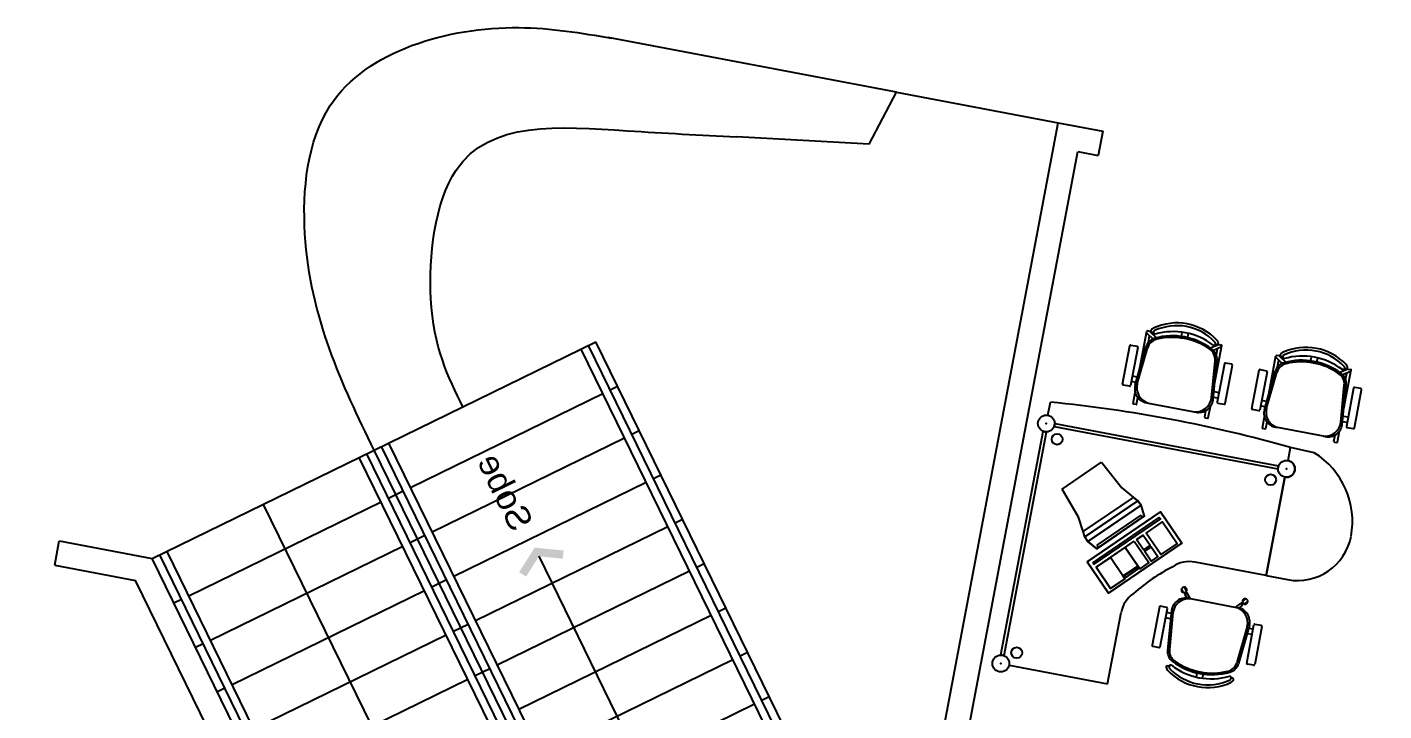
# Model space of a CAD drawing. Header units: inches. Extents: x -18604 to 2753, y -9056 to 3482.
# Drawn here: x -12925 to -12101, y -2741 to -2325 of the extents above; entities that cross this region are included whole.
import ezdxf

# ---------------------------------------------------------------- set-up
doc = ezdxf.new("R2010")
doc.units = ezdxf.units.IN
for name, color, linetype in [('FORÇA 1', 86, 'Continuous'), ('MOVEIS', 2, 'Continuous'), ('Parede', 6, 'Continuous'), ('TEXTO_AREAS', 146, 'Continuous')]:
    doc.layers.add(name, color=color, linetype=linetype)
doc.styles.add('style5', font='arial.ttf')

msp = doc.modelspace()

# ---------------------------------------------------------------- linework, layer by layer
at = {"layer": 'FORÇA 1'}
for p, q in [((-12714.59, -2582.33, 63.44), (-12579.82, -2516.48, 63.44)), ((-12405.89, -2895.26, 63.44), (-12588.8, -2520.87, 63.44)), ((-12400.67, -2894.55, 63.44), (-12584.31, -2518.68, 63.44)), ((-12395.45, -2893.85, 63.44), (-12579.82, -2516.48, 63.44)), ((-12571.14, -2545.63, 63.44), (-12566.65, -2543.44, 63.44)), ((-12692.44, -2604.9, 63.44), (-12575.64, -2547.83, 63.44)), ((-12557.97, -2572.59, 63.44), (-12553.48, -2570.39, 63.44)), ((-12589.38, -2827.22, 63.44), (-12710.1, -2580.14, 63.44)), ((-12582.69, -2829.52, 63.44), (-12705.61, -2577.94, 63.44)), ((-12679.27, -2631.85, 63.44), (-12562.47, -2574.78, 63.44)), ((-12849.37, -2648.18, 63.44), (-12714.59, -2582.33, 63.44)), ((-12600.66, -2838.3, 63.44), (-12723.58, -2586.72, 63.44)), ((-12598.37, -2831.61, 63.44), (-12719.09, -2584.53, 63.44)), ((-12596.07, -2824.92, 63.44), (-12714.59, -2582.33, 63.44)), ((-12666.1, -2658.81, 63.44), (-12549.3, -2601.74, 63.44)), ((-12544.8, -2599.54, 63.44), (-12540.31, -2597.35, 63.44)), ((-12705.92, -2611.48, 63.44), (-12696.93, -2607.09, 63.44)), ((-12827.21, -2670.74, 63.44), (-12710.41, -2613.68, 63.44)), ((-12652.93, -2685.76, 63.44), (-12536.13, -2628.69, 63.44)), ((-12531.63, -2626.5, 63.44), (-12527.14, -2624.3, 63.44)), ((-12692.75, -2638.44, 63.44), (-12683.76, -2634.05, 63.44)), ((-12661.15, -3022.03, 63.44), (-12844.88, -2645.98, 63.44)), ((-12657.76, -3017.58, 63.44), (-12840.38, -2643.79, 63.44)), ((-12814.04, -2697.7, 63.44), (-12697.24, -2640.63, 63.44)), ((-12518.46, -2653.45, 63.44), (-12513.97, -2651.26, 63.44)), ((-12679.58, -2665.39, 63.44), (-12670.59, -2661, 63.44)), ((-12639.76, -2712.72, 63.44), (-12522.96, -2655.65, 63.44)), ((-12800.87, -2724.65, 63.44), (-12684.07, -2667.59, 63.44)), ((-12836.2, -2675.13, 63.44), (-12831.71, -2672.94, 63.44)), ((-12505.3, -2680.41, 63.44), (-12500.8, -2678.21, 63.44)), ((-12626.59, -2739.67, 63.44), (-12509.79, -2682.6, 63.44)), ((-12787.71, -2751.61, 63.44), (-12670.9, -2694.54, 63.44)), ((-12666.41, -2692.34, 63.44), (-12657.42, -2687.96, 63.44)), ((-12823.03, -2702.09, 63.44), (-12818.54, -2699.89, 63.44)), ((-12613.42, -2766.62, 63.44), (-12496.62, -2709.56, 63.44)), ((-12492.13, -2707.36, 63.44), (-12487.63, -2705.17, 63.44)), ((-12653.24, -2719.3, 63.44), (-12644.25, -2714.91, 63.44)), ((-12809.86, -2729.04, 63.44), (-12805.37, -2726.85, 63.44)), ((-12774.54, -2778.56, 63.44), (-12657.73, -2721.49, 63.44)), ((-12600.25, -2793.58, 63.44), (-12483.45, -2736.51, 63.44)), ((-12478.96, -2734.32, 63.44), (-12474.46, -2732.12, 63.44))]:
    msp.add_line(p, q, dxfattribs=at)
at = {"layer": 'MOVEIS'}
for p, q in [((-12397.1, -2364.66, 63.44), (-12572.45, -2331.48, 63.44)), ((-12413.78, -2396.38, 63.44), (-12397.1, -2364.66, 63.44)), ((-12397.1, -2364.66, 63.44), (-12298.84, -2383.25, 63.44)), ((-12413.78, -2396.38, 63.44), (-12494.26, -2391.88, 63.44)), ((-12249.51, -2533.44), (-12245.08, -2510.02)), ((-12245.25, -2510.92), (-12241.32, -2514.66)), ((-12243.2, -2510.15), (-12244.83, -2509.85)), ((-12244.13, -2516.8), (-12243.36, -2512.73)), ((-12243.22, -2510.15), (-12239.18, -2513.99)), ((-12223.98, -2513.18), (-12223.5, -2510.64)), ((-12220.2, -2513.89), (-12219.72, -2511.35)), ((-12259.78, -2542.13), (-12255.38, -2518.89)), ((-12250.52, -2519.81), (-12254.91, -2543.05)), ((-12254.74, -2518.45), (-12250.96, -2519.17)), ((-12252.18, -2542.83), (-12245.59, -2519.59)), ((-12250.84, -2541.96), (-12244.6, -2520.23)), ((-12201.19, -2518.1), (-12206.36, -2520.2)), ((-12199.58, -2519.57), (-12204.61, -2521.61)), ((-12203.84, -2542.08), (-12199.43, -2518.77)), ((-12202.78, -2524.63), (-12202.01, -2520.55)), ((-12201.21, -2518.1), (-12199.69, -2518.39)), ((-12205.72, -2550.5), (-12203.58, -2527.99)), ((-12204.79, -2551.79), (-12202.44, -2527.75)), ((-12197.93, -2529.76), (-12202.32, -2553)), ((-12197.46, -2553.92), (-12193.06, -2530.68)), ((-12193.5, -2530.04), (-12197.28, -2529.32)), ((-12170.98, -2548.3), (-12166.57, -2524.99)), ((-12166.72, -2525.78), (-12162.79, -2529.52)), ((-12164.67, -2525.01), (-12166.19, -2524.73)), ((-12165.6, -2531.66), (-12164.83, -2527.59)), ((-12164.69, -2525.01), (-12160.65, -2528.85)), ((-12145.45, -2528.04), (-12144.97, -2525.49)), ((-12141.67, -2528.75), (-12141.19, -2526.21)), ((-12250.86, -2537.88), (-12253.83, -2537.32)), ((-12181.25, -2556.99), (-12176.85, -2533.75)), ((-12171.99, -2534.67), (-12176.38, -2557.91)), ((-12176.21, -2533.31), (-12172.43, -2534.03)), ((-12173.65, -2557.68), (-12167.06, -2534.45)), ((-12172.31, -2556.82), (-12166.07, -2535.09)), ((-12122.66, -2532.96), (-12127.83, -2535.06)), ((-12121.05, -2534.42), (-12126.08, -2536.47)), ((-12125.31, -2556.94), (-12120.88, -2533.52)), ((-12124.25, -2539.48), (-12123.48, -2535.41)), ((-12122.68, -2532.96), (-12121.05, -2533.26)), ((-12255.56, -2543.49), (-12259.34, -2542.77)), ((-12251.62, -2541.1), (-12254.44, -2540.56)), ((-12253.39, -2553.94), (-12252.11, -2547.14)), ((-12204.21, -2546.71), (-12201.24, -2547.27)), ((-12127.19, -2565.36), (-12125.05, -2542.85)), ((-12126.26, -2566.65), (-12123.91, -2542.61)), ((-12119.4, -2544.62), (-12123.79, -2567.86)), ((-12118.93, -2568.78), (-12114.53, -2545.54)), ((-12114.97, -2544.9), (-12118.75, -2544.18)), ((-12305.17, -2561.02), (-12303.67, -2553.08)), ((-12251.62, -2554.61), (-12253.13, -2554.33)), ((-12251.23, -2554.35), (-12250.48, -2550.36)), ((-12245.25, -2553.5), (-12215.14, -2559.19)), ((-12204.68, -2549.98), (-12201.85, -2550.51)), ((-12201.89, -2553.64), (-12198.1, -2554.36)), ((-12173.09, -2555.95), (-12175.91, -2555.42)), ((-12172.33, -2552.74), (-12175.3, -2552.18)), ((-12209.88, -2562.17), (-12209.12, -2558.18)), ((-12209.62, -2562.56), (-12208.1, -2562.84)), ((-12207.72, -2562.58), (-12206.43, -2555.79)), ((-12177.03, -2558.35), (-12180.81, -2557.63)), ((-12174.86, -2568.8), (-12173.58, -2562)), ((-12125.68, -2561.56), (-12122.71, -2562.13)), ((-12333.75, -2706.75), (-12308.05, -2570.89)), ((-12333.75, -2706.75), (-12308.05, -2570.89)), ((-12331.81, -2707.12), (-12306.1, -2571.26)), ((-12331.81, -2707.12), (-12306.1, -2571.26)), ((-12308.05, -2570.89), (-12306.1, -2571.26)), ((-12306.1, -2571.26), (-12308.05, -2570.89)), ((-12301.28, -2567.97), (-12300.91, -2566.03)), ((-12300.91, -2566.03), (-12301.28, -2567.97)), ((-12301.28, -2567.97), (-12165.42, -2593.68)), ((-12301.28, -2567.97), (-12165.42, -2593.68)), ((-12300.91, -2566.03), (-12165.05, -2591.73)), ((-12300.91, -2566.03), (-12165.05, -2591.73)), ((-12173.09, -2569.47), (-12174.6, -2569.18)), ((-12172.7, -2569.21), (-12171.95, -2565.21)), ((-12136.61, -2574.05), (-12166.72, -2568.35)), ((-12129.19, -2577.44), (-12127.9, -2570.64)), ((-12126.15, -2564.83), (-12123.32, -2565.37)), ((-12123.36, -2568.5), (-12119.57, -2569.22)), ((-12131.35, -2577.03), (-12130.59, -2573.04)), ((-12131.09, -2577.42), (-12129.57, -2577.7)), ((-12159.26, -2588.63), (-12157.76, -2580.69)), ((-12159.26, -2588.63), (-12157.76, -2580.69)), ((-12143.33, -2583.89), (-12157.76, -2580.69)), ((-12296.53, -2605.9, -1.1), (-12272.53, -2589.54, -1.1)), ((-12272.53, -2589.54, -1.1), (-12260.2, -2605.09, -1.1)), ((-12165.42, -2593.68), (-12165.05, -2591.73)), ((-12165.05, -2591.73), (-12165.42, -2593.68)), ((-12260.2, -2605.09, -1.1), (-12253.2, -2610.97, 1.1)), ((-12161.16, -2598.68), (-12172.48, -2658.51)), ((-12172.48, -2658.51), (-12161.16, -2598.68)), ((-12286.56, -2623.06, -1.1), (-12296.53, -2605.9, -1.1)), ((-12282.69, -2635.07, 1.1), (-12250.43, -2613.08, 1.1)), ((-12282.69, -2635.07, 2.2), (-12250.43, -2613.08, 2.2)), ((-12253.2, -2610.97, 1.1), (-12250.43, -2613.08, 1.1)), ((-12250.43, -2613.08, 1.1), (-12253.2, -2610.97, 1.1)), ((-12250.43, -2613.08, 1.1), (-12248.57, -2615.8, 2.2)), ((-12248.57, -2615.8, 2.2), (-12250.43, -2613.08, 2.2)), ((-12236.84, -2619.82, 2.2), (-12281.38, -2650.19, 2.2)), ((-12248.57, -2615.8, 2.2), (-12280.83, -2637.8, 2.2)), ((-12280.83, -2637.8, 2.2), (-12248.57, -2615.8, 2.2)), ((-12246.44, -2622.34, 2.2), (-12248.57, -2615.8, 2.2)), ((-12223.83, -2638.91, 2.2), (-12236.84, -2619.82, 2.2)), ((-12283.64, -2631.73, 1.1), (-12286.56, -2623.06, -1.1)), ((-12265.61, -2627.42, 2.2), (-12280.83, -2637.8, 2.2)), ((-12277.79, -2650.69, 2.2), (-12237.46, -2623.19, 2.2)), ((-12236.84, -2624.1, 2.2), (-12277.17, -2651.6, 2.2)), ((-12275.31, -2640.02, 2.2), (-12248.52, -2621.76, 2.2)), ((-12274.38, -2641.39, 2.2), (-12247.59, -2623.12, 2.2)), ((-12263.95, -2634.28, 7.7), (-12248.73, -2623.9, 7.7)), ((-12260.98, -2632.26, 2.2), (-12246.44, -2622.34, 2.2)), ((-12248.52, -2621.76, 2.2), (-12247.59, -2623.12, 2.2)), ((-12245.46, -2632.66, 2.2), (-12235.59, -2625.94, 2.2)), ((-12237.46, -2623.19, 2.2), (-12236.84, -2624.1, 2.2)), ((-12235.59, -2625.94, 2.2), (-12226.7, -2638.98, 2.2)), ((-12282.69, -2635.07, 1.1), (-12283.64, -2631.73, 1.1)), ((-12282.69, -2635.07, 1.1), (-12283.64, -2631.73, 1.1)), ((-12280.83, -2637.8, 2.2), (-12282.69, -2635.07, 1.1)), ((-12280.83, -2637.8, 2.2), (-12282.69, -2635.07, 2.2)), ((-12275.53, -2642.17, 2.2), (-12280.83, -2637.8, 2.2)), ((-12275.92, -2653.43, 2.2), (-12252.73, -2637.62, 2.2)), ((-12260.98, -2632.26, 2.2), (-12275.53, -2642.17, 2.2)), ((-12252.73, -2637.62, 2.2), (-12243.83, -2650.67, 2.2)), ((-12251.36, -2636.69, 2.2), (-12247.27, -2633.9, 2.2)), ((-12247.17, -2642.84, 2.2), (-12251.36, -2636.69, 2.2)), ((-12247.27, -2633.9, 2.2), (-12243.08, -2640.05, 2.2)), ((-12236.56, -2645.71, 2.2), (-12245.46, -2632.66, 2.2)), ((-12274.38, -2641.39, 2.2), (-12275.31, -2640.02, 2.2)), ((-12274.38, -2641.39, 2.2), (-12274.38, -2641.39, 2.2)), ((-12274.38, -2641.39, 2.2), (-12274.38, -2641.39, 2.2)), ((-12268.36, -2669.27), (-12223.83, -2638.91)), ((-12268.36, -2669.27, 2.2), (-12223.83, -2638.91, 2.2)), ((-12243.08, -2640.05, 2.2), (-12247.17, -2642.84, 2.2)), ((-12246.55, -2643.75, 2.2), (-12242.46, -2640.96, 2.2)), ((-12242.47, -2649.74, 2.2), (-12246.55, -2643.75, 2.2)), ((-12242.46, -2640.96, 2.2), (-12238.38, -2646.95, 2.2)), ((-12226.7, -2638.98, 2.2), (-12236.56, -2645.71, 2.2)), ((-12223.83, -2638.91, 2.2), (-12223.83, -2638.91)), ((-12281.38, -2650.19, 2.2), (-12268.36, -2669.27, 2.2)), ((-12277.17, -2651.6, 2.2), (-12277.79, -2650.69, 2.2)), ((-12267.03, -2666.48, 2.2), (-12275.92, -2653.43, 2.2)), ((-12250.52, -2652.57, 2.2), (-12259.61, -2658.76, 2.2)), ((-12258.85, -2658.91, 2.2), (-12250.67, -2653.33, 2.2)), ((-12250.05, -2654.24, 2.2), (-12258.23, -2659.82, 2.2)), ((-12250.67, -2653.33, 2.2), (-12250.05, -2654.24, 2.2)), ((-12249.28, -2654.38, 2.2), (-12250.52, -2652.57, 2.2)), ((-12243.83, -2650.67, 2.2), (-12249.28, -2654.38, 2.2)), ((-12238.38, -2646.95, 2.2), (-12242.47, -2649.74, 2.2)), ((-12172.48, -2658.51), (-12215.71, -2650.33)), ((-12258.37, -2660.58, 2.2), (-12267.03, -2666.48, 2.2)), ((-12259.61, -2658.76, 2.2), (-12258.37, -2660.58, 2.2)), ((-12258.23, -2659.82, 2.2), (-12258.85, -2658.91, 2.2)), ((-12172.48, -2658.51), (-12159.51, -2660.96)), ((-12268.36, -2669.27, 2.2), (-12268.36, -2669.27)), ((-12222.69, -2668.84), (-12223.93, -2666.6)), ((-12220.87, -2667.83), (-12222.12, -2665.59)), ((-12221.92, -2669.81), (-12221.74, -2669.7)), ((-12220.6, -2672.19), (-12221.92, -2669.81)), ((-12220.67, -2669.1), (-12220.48, -2669)), ((-12218.49, -2672.58), (-12220.48, -2669)), ((-12237.43, -2677.62), (-12241.82, -2700.86)), ((-12236.96, -2701.78), (-12232.56, -2678.54)), ((-12233, -2677.9), (-12236.79, -2677.18)), ((-12219.75, -2672.35), (-12189.64, -2678.04)), ((-12190.9, -2677.8), (-12187.74, -2675.2)), ((-12188.79, -2678.2), (-12186.69, -2676.47)), ((-12187.6, -2675.36), (-12187.74, -2675.2)), ((-12186.95, -2674.25), (-12184.96, -2672.62)), ((-12186.69, -2676.47), (-12186.82, -2676.31)), ((-12185.63, -2675.85), (-12183.65, -2674.22)), ((-12268.88, -2724.23), (-12260.7, -2681)), ((-12230.68, -2684.83), (-12233.65, -2684.27)), ((-12230.21, -2681.56), (-12233.04, -2681.03)), ((-12230.1, -2679.75), (-12232.45, -2703.78)), ((-12229.17, -2681.04), (-12231.3, -2703.55)), ((-12184.05, -2689.58), (-12190.28, -2711.31)), ((-12182.71, -2688.71), (-12189.3, -2711.95)), ((-12184.37, -2711.73), (-12179.97, -2688.49)), ((-12184.03, -2693.66), (-12181.06, -2694.22)), ((-12183.27, -2690.44), (-12180.45, -2690.98)), ((-12175.11, -2689.41), (-12179.51, -2712.65)), ((-12179.33, -2688.05), (-12175.55, -2688.77)), ((-12241.39, -2701.5), (-12237.6, -2702.21)), ((-12333.75, -2706.75), (-12331.81, -2707.12)), ((-12331.81, -2707.12), (-12333.75, -2706.75)), ((-12328.7, -2712.91), (-12268.88, -2724.23)), ((-12214.69, -2717.64), (-12215.17, -2720.19)), ((-12210.9, -2718.36), (-12211.38, -2720.9)), ((-12180.15, -2713.08), (-12183.93, -2712.37))]:
    msp.add_line(p, q, dxfattribs=at)
at = {"layer": 'MOVEIS', "extrusion": (0.563328, -0.826234, 0)}
for p, q in [((-12250.43, -2613.08, 2.2), (-12250.43, -2613.08, 1.1)), ((-12282.69, -2635.07, 2.2), (-12282.69, -2635.07, 1.1))]:
    msp.add_line(p, q, dxfattribs=at)
at = {"layer": 'MOVEIS'}
for centre, radius in [((-12306.12, -2566.05), 5.12), ((-12306.12, -2566.05), 5.12), ((-12306.12, -2566.05), 5.12), ((-12306.12, -2566.05), 5.12), ((-12299.55, -2575.69), 3.3), ((-12160.21, -2593.66), 5.12), ((-12160.21, -2593.66), 5.12), ((-12169.85, -2600.23), 3.3), ((-12221.42, -2669.01), 0.55), ((-12186.86, -2675.55), 0.55), ((-12324.09, -2705.39), 3.3), ((-12333.73, -2711.96), 5.12), ((-12333.73, -2711.96), 5.12)]:
    msp.add_circle(centre, radius, dxfattribs=at)
for centre, radius, start, end in [((-12226.82, -2538.53), 33.58, 43.41004, 115.16246), ((-12238.18, -2521.69), 7.7, 105.68154, 164.165), ((-12244.87, -2510.06), 0.22, 79.28625, 169.28625), ((-12241.75, -2509.81), 0.86, 123.96071, 319.47537), ((-12239.78, -2510.87), 3.03, 115.82912, 144.14079), ((-12240, -2510.71), 1.1, 144.14079, 268.9568), ((-12240, -2510.71), 1.1, 144.14079, 268.9568), ((-12239.78, -2510.87), 1.38, 116.15615, 144.14079), ((-12239.78, -2510.87), 1.38, 116.15615, 144.14079), ((-12226.82, -2538.53), 31.93, 43.43041, 115.14209), ((-12226.82, -2538.53), 31.93, 43.43041, 115.14209), ((-12229.49, -2552.63), 39.84, 52.89095, 105.68154), ((-12229.01, -2550.09), 39.84, 52.52369, 106.04881), ((-12229.01, -2550.09), 39.84, 52.52369, 106.04881), ((-12229.67, -2553.6), 39.84, 55.02233, 103.55016), ((-12254.84, -2518.99), 0.55, 79.28625, 169.28625), ((-12251.06, -2519.71), 0.55, 349.28625, 79.28625), ((-12237.2, -2522.35), 7.7, 103.55016, 163.98635), ((-12211.25, -2527.26), 7.7, 354.58614, 55.02233), ((-12210.1, -2527), 7.7, 354.4075, 52.89095), ((-12204.39, -2517.45), 1.1, 249.6157, 14.43171), ((-12204.39, -2517.45), 1.1, 249.6157, 14.43171), ((-12204.65, -2517.51), 1.37, 14.43171, 42.41635), ((-12204.65, -2517.51), 1.37, 14.43171, 42.41635), ((-12202.43, -2517.25), 0.86, 199.09713, 34.61179), ((-12204.65, -2517.51), 3.03, 14.43171, 42.74338), ((-12199.75, -2518.71), 0.33, 349.28625, 79.28625), ((-12148.29, -2553.39), 33.58, 43.41004, 115.16246), ((-12148.29, -2553.39), 31.93, 43.43041, 115.14209), ((-12148.29, -2553.39), 31.93, 43.43041, 115.14209), ((-12197.39, -2529.86), 0.55, 79.28625, 169.28625), ((-12193.6, -2530.58), 0.55, 349.28625, 79.28625), ((-12159.65, -2536.55), 7.7, 105.68154, 164.165), ((-12166.25, -2525.05), 0.33, 79.28625, 169.28625), ((-12158.67, -2537.21), 7.7, 103.55016, 163.98635), ((-12163.22, -2524.67), 0.86, 123.96071, 319.47537), ((-12161.25, -2525.73), 3.03, 115.82912, 144.14079), ((-12161.47, -2525.57), 1.1, 144.14079, 268.9568), ((-12161.47, -2525.57), 1.1, 144.14079, 268.9568), ((-12161.25, -2525.73), 1.37, 116.15615, 144.14079), ((-12161.25, -2525.73), 1.37, 116.15615, 144.14079), ((-12150.96, -2567.49), 39.84, 52.89095, 105.68154), ((-12150.48, -2564.95), 39.84, 52.52369, 106.04881), ((-12150.48, -2564.95), 39.84, 52.52369, 106.04881), ((-12151.14, -2568.46), 39.84, 55.02233, 103.55016), ((-12126.12, -2532.37), 3.03, 14.43171, 42.74338), ((-12176.31, -2533.85), 0.55, 79.28625, 169.28625), ((-12172.53, -2534.57), 0.55, 349.28625, 79.28625), ((-12132.72, -2542.12), 7.7, 354.58614, 55.02233), ((-12131.57, -2541.86), 7.7, 354.4075, 52.89095), ((-12125.86, -2532.3), 1.1, 249.6157, 14.43171), ((-12125.86, -2532.3), 1.1, 249.6157, 14.43171), ((-12126.12, -2532.37), 1.37, 14.43171, 42.41635), ((-12126.12, -2532.37), 1.37, 14.43171, 42.41635), ((-12123.9, -2532.11), 0.86, 199.09713, 34.61179), ((-12121.1, -2533.48), 0.22, 349.28625, 79.28625), ((-12259.24, -2542.23), 0.55, 169.28625, 259.28625), ((-12255.45, -2542.95), 0.55, 259.28625, 349.28625), ((-12243.61, -2544.85), 8.8, 166.71701, 259.28625), ((-12241.37, -2544.31), 9.76, 166.03402, 253.69376), ((-12118.86, -2544.72), 0.55, 79.28625, 169.28625), ((-12115.07, -2545.44), 0.55, 349.28625, 79.28625), ((-12385.69, -3386.01), 836.96, 74.19664, 84.37586), ((-12253.07, -2554), 0.33, 169.28625, 259.28625), ((-12251.55, -2554.29), 0.33, 259.28625, 349.28625), ((-12215.39, -2549.23), 9.76, 264.87874, 352.53848), ((-12213.5, -2550.55), 8.8, 259.28625, 351.85549), ((-12201.78, -2553.1), 0.55, 169.28625, 259.28625), ((-12198, -2553.82), 0.55, 259.28625, 349.28625), ((-12209.56, -2562.23), 0.33, 169.28625, 259.28625), ((-12208.04, -2562.52), 0.33, 259.28625, 349.28625), ((-12180.71, -2557.09), 0.55, 169.28625, 259.28625), ((-12176.92, -2557.8), 0.55, 259.28625, 349.28625), ((-12165.08, -2559.71), 8.8, 166.71701, 259.28625), ((-12162.84, -2559.17), 9.76, 166.03402, 253.69376), ((-12174.54, -2568.86), 0.33, 169.28625, 259.28625), ((-12173.03, -2569.15), 0.33, 259.28625, 349.28625), ((-12136.86, -2564.09), 9.76, 264.87874, 352.53848), ((-12134.97, -2565.4), 8.8, 259.28625, 351.85549), ((-12123.25, -2567.96), 0.55, 169.28625, 259.28625), ((-12119.47, -2568.68), 0.55, 259.28625, 349.28625), ((-12131.03, -2577.09), 0.33, 169.28625, 259.28625), ((-12129.51, -2577.38), 0.33, 259.28625, 349.28625), ((-12160.21, -2593.66), 5.12, 259.28625, 79.28625), ((-12169.09, -2625.56), 48.99, 349.28625, 58.28097), ((-12153.38, -2628.54), 33, 259.28625, 349.28625), ((-12177.53, -2754.65), 113.94, 117.03073, 124.28625), ((-12219.09, -2668.16), 18.15, 79.28625, 124.28625), ((-12177.53, -2754.65), 113.94, 124.28625, 131.54177), ((-12242.87, -2684.37), 18.15, 124.28625, 169.28625), ((-12222.4, -2667.22), 1.65, 310.74986, 286.57012), ((-12221.47, -2668.92), 0.825, 250.92679, 347.30616), ((-12236.89, -2677.72), 0.55, 79.28625, 169.28625), ((-12233.1, -2678.44), 0.55, 349.28625, 79.28625), ((-12221.39, -2680.99), 8.8, 79.28625, 171.85549), ((-12219.5, -2682.31), 9.76, 84.87874, 172.53848), ((-12193.52, -2687.22), 9.76, 346.03402, 73.69376), ((-12191.28, -2686.69), 8.8, 346.71701, 79.28625), ((-12186.79, -2675.49), 0.825, 171.26634, 267.64571), ((-12185.3, -2674.24), 1.65, 232.00237, 207.82264), ((-12179.43, -2688.59), 0.55, 79.28625, 169.28625), ((-12175.65, -2689.31), 0.55, 349.28625, 79.28625), ((-12241.28, -2700.96), 0.55, 169.28625, 259.28625), ((-12237.5, -2701.67), 0.55, 259.28625, 349.28625), ((-12224.79, -2704.53), 7.7, 174.4075, 232.89095), ((-12223.64, -2704.27), 7.7, 174.58614, 235.02233), ((-12205.4, -2678.9), 39.84, 232.89095, 285.68154), ((-12205.21, -2677.94), 39.84, 235.02233, 283.55016), ((-12197.68, -2709.18), 7.7, 283.55016, 343.98635), ((-12196.71, -2709.85), 7.7, 285.68154, 344.165), ((-12183.83, -2711.83), 0.55, 169.28625, 259.28625), ((-12232.46, -2714.29), 0.86, 19.09713, 214.61179), ((-12230.23, -2714.02), 3.03, 194.43171, 222.74338), ((-12208.06, -2693), 33.58, 223.41004, 295.16246), ((-12230.5, -2714.09), 1.1, 69.6157, 194.43171), ((-12230.5, -2714.09), 1.1, 69.6157, 194.43171), ((-12230.23, -2714.02), 1.38, 194.43171, 222.41635), ((-12230.23, -2714.02), 1.38, 194.43171, 222.41635), ((-12208.06, -2693), 31.93, 223.43041, 295.14209), ((-12208.06, -2693), 31.93, 223.43041, 295.14209), ((-12205.88, -2681.44), 39.84, 232.52369, 286.04881), ((-12205.88, -2681.44), 39.84, 232.52369, 286.04881), ((-12194.88, -2720.83), 1.1, 324.14079, 88.9568), ((-12194.88, -2720.83), 1.1, 324.14079, 88.9568), ((-12180.05, -2712.54), 0.55, 259.28625, 349.28625), ((-12195.11, -2720.67), 1.37, 296.15615, 324.14079), ((-12195.11, -2720.67), 1.37, 296.15615, 324.14079), ((-12193.14, -2721.73), 0.86, 303.96071, 139.47537), ((-12195.11, -2720.67), 3.03, 295.82912, 324.14079)]:
    msp.add_arc(centre, radius, start, end, dxfattribs=at)
for points in [[(-12714.59, -2582.33, 63.44), (-12756.6, -2450.88), (-12741.23, -2372.81), (-12626.62, -2325.45), (-12570.28, -2331.85)], [(-12660.68, -2555.99, 63.44), (-12680.15, -2490.21), (-12664.78, -2412.13), (-12560.64, -2388.16, 63.44), (-12494.26, -2391.88, 63.44)]]:
    msp.add_spline(points, degree=3, dxfattribs=at)
for p in [(-12306.12, -2566.05), (-12306.12, -2566.05), (-12306.12, -2566.05), (-12306.12, -2566.05), (-12306.12, -2566.05), (-12160.21, -2593.66), (-12160.21, -2593.66), (-12160.21, -2593.66), (-12160.21, -2593.66), (-12333.73, -2711.96), (-12333.73, -2711.96)]:
    msp.add_point(p, dxfattribs=at)
for points in [[(-12283.64, -2631.73, 1.1), (-12253.2, -2610.97, 1.1), (-12250.43, -2613.08, 1.1), (-12282.69, -2635.07, 1.1)], [(-12282.69, -2635.07, 2.2), (-12250.43, -2613.08, 2.2), (-12248.57, -2615.8, 2.2), (-12280.83, -2637.8, 2.2)], [(-12281.38, -2650.19, 2.2), (-12236.84, -2619.82, 2.2), (-12223.83, -2638.91, 2.2), (-12268.36, -2669.27, 2.2)], [(-12280.83, -2637.8, 2.2), (-12275.53, -2642.17, 2.2), (-12246.44, -2622.34, 2.2), (-12248.57, -2615.8, 2.2)], [(-12277.79, -2650.69, 2.2), (-12237.46, -2623.19, 2.2), (-12236.84, -2624.1, 2.2), (-12277.17, -2651.6, 2.2)], [(-12245.46, -2632.66, 2.2), (-12235.59, -2625.94, 2.2), (-12226.7, -2638.98, 2.2), (-12236.56, -2645.71, 2.2)], [(-12252.73, -2637.62, 2.2), (-12243.83, -2650.67, 2.2), (-12249.28, -2654.38, 2.2), (-12258.12, -2641.42, 2.2)], [(-12251.36, -2636.69, 2.2), (-12247.27, -2633.9, 2.2), (-12243.08, -2640.05, 2.2), (-12247.17, -2642.84, 2.2)], [(-12223.83, -2638.91, 2.2), (-12223.83, -2638.91), (-12268.36, -2669.27), (-12268.36, -2669.27, 2.2)], [(-12267.21, -2647.62, 2.2), (-12258.12, -2641.42, 2.2), (-12250.52, -2652.57, 2.2), (-12259.61, -2658.76, 2.2)], [(-12246.55, -2643.75, 2.2), (-12242.46, -2640.96, 2.2), (-12238.38, -2646.95, 2.2), (-12242.47, -2649.74, 2.2)], [(-12275.92, -2653.43, 2.2), (-12267.03, -2666.48, 2.2), (-12258.37, -2660.58, 2.2), (-12267.21, -2647.62, 2.2)], [(-12258.85, -2658.91, 2.2), (-12250.67, -2653.33, 2.2), (-12250.05, -2654.24, 2.2), (-12258.23, -2659.82, 2.2)]]:
    msp.add_3dface(points, dxfattribs=at)
at = {"layer": 'Parede'}
for p, q in [((-12428.97, -3071.04, 63.44), (-12298.84, -2383.25, 63.44)), ((-12428.97, -3071.04, 63.44), (-12298.84, -2383.25, 63.44)), ((-12298.84, -2383.25, 63.44), (-12271.82, -2388.36, 63.44)), ((-12271.82, -2388.36, 63.44), (-12274.61, -2403.1, 63.44)), ((-12414.23, -3073.83, 63.44), (-12286.89, -2400.77, 63.44)), ((-12286.89, -2400.77, 63.44), (-12274.61, -2403.1, 63.44)), ((-12908.67, -2652.22, 63.44), (-12905.88, -2637.49, 63.44)), ((-12905.88, -2637.49, 63.44), (-12849.37, -2648.18, 63.44)), ((-12908.67, -2652.22, 63.44), (-12859.54, -2661.52, 63.44)), ((-12664.54, -3026.47, 63.44), (-12849.37, -2648.18, 63.44)), ((-12674.72, -3039.82, 63.44), (-12859.54, -2661.52, 63.44))]:
    msp.add_line(p, q, dxfattribs=at)
msp.add_arc((-10812.08, -5815.46, 63.44), 3240.42, 67.24622, 67.24622, dxfattribs=at)
at = {"layer": 'TEXTO_AREAS'}
for p, q in [((-12781.98, -2615.25, 63.44), (-12628.91, -2928.56, 63.44)), ((-12614.47, -2646.8, 63.44), (-12506.12, -2868.56, 63.44))]:
    msp.add_line(p, q, dxfattribs=at)
for points in [[(-12617.05, -2641.51, 63.44), (-12626.45, -2656.44, 63.44), (-12614.47, -2646.8, 63.44), (-12622.22, -2659.11, 63.44)], [(-12617.05, -2641.51, 63.44), (-12599.49, -2643.27, 63.44), (-12614.47, -2646.8, 63.44), (-12599.99, -2648.25, 63.44)]]:
    msp.add_solid(points, dxfattribs=at)

# ---------------------------------------------------------------- texts
at = {"layer": 'TEXTO_AREAS', "extrusion": (0, 0, -1), "insert": (-12645.62, -2585.76, 126.88), "char_height": 15, "attachment_point": 6, "text_direction": (-0.438984, 0.898495, 0), "style": 'style5'}
msp.add_mtext('Sobe', dxfattribs=at)

doc.saveas('drawing.dxf')
